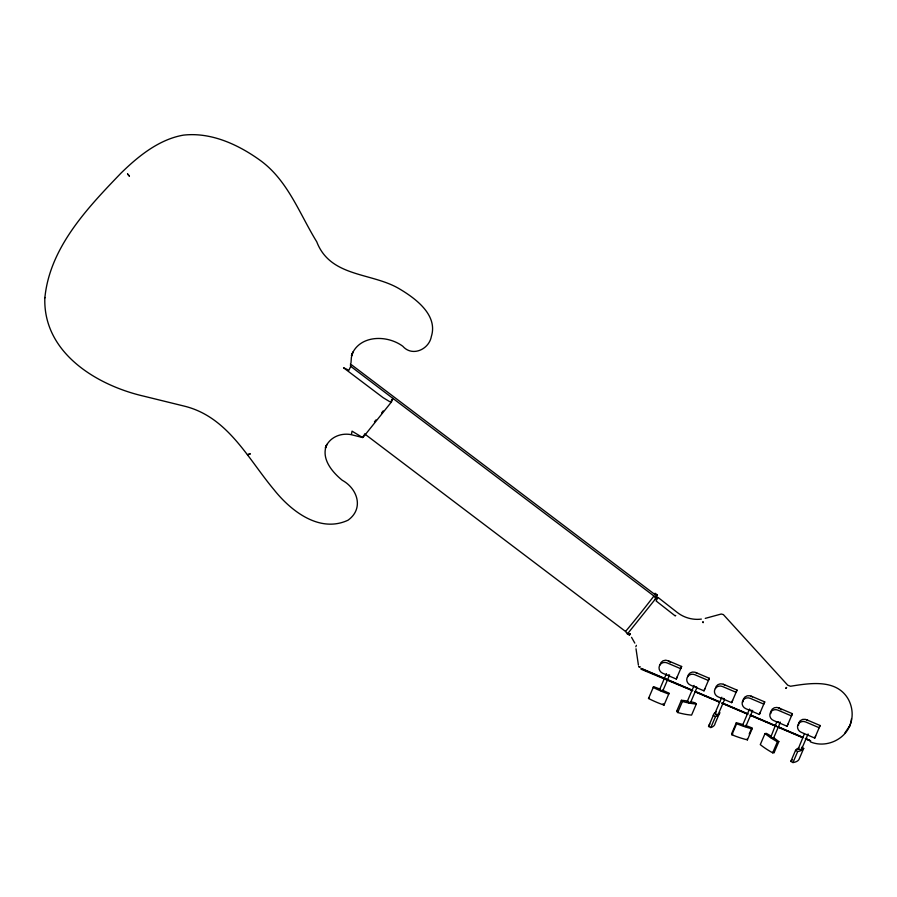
<?xml version="1.0" encoding="UTF-8"?>
<svg xmlns="http://www.w3.org/2000/svg" width="897" height="897" viewBox="0 0 897 897"><rect width="100%" height="100%" fill="white"/><g stroke="black" fill="none" stroke-linecap="round" stroke-linejoin="round"><path stroke-width="1.35" d="M666.437 673.602L659.564 689.692L660.17 690.466L662.726 691.049L669.084 676.192M662.726 691.049L662.121 690.264M694.132 685.409L687.259 701.499L687.864 702.273L690.421 702.844L696.767 687.999M690.421 702.844L688.358 702.553L687.494 701.353M721.827 697.216L714.954 713.306L715.728 714.18L718.082 714.718L724.462 699.806M715.425 713.137C713.788 713.676 718.273 715.795 718.004 714.315M749.522 709.022L742.638 725.112L744.017 726.29L745.811 726.458L752.695 710.368M776.69 722.063L770.658 737.469M770.646 737.469L772.889 738.422L773.18 737.704M804.385 733.869L798.151 749.062M801.2 749.914L798.139 749.062M350.738 366.357L392.931 398.403L391.473 401.934L389.747 401.688L383.142 397.685L343.562 367.792L348.899 370.248L350.738 366.357L350.402 365.034M350.974 363.106L351.377 357.488L352.913 352.061L351.422 355.661C358.744 335.13 386.618 334.278 402.798 346.253C412.239 357.118 429.08 349.471 431.356 336.453C438.229 314.679 414.784 297.838 398.459 288.296C370.831 272.43 330.275 277.128 316.753 241.809C299.609 213.991 288.128 181.093 260.993 160.944C238.894 144.854 211.4 131.949 183.448 135.133C158.702 139.349 137.488 156.964 121.039 173.087C87.536 207.891 49.705 247.55 44.861 297.916M635.805 646.782L636.41 645.313M638.731 666.684L640.211 666.998L638.72 666.65M851.477 718.811C849.594 737.48 827.639 749.141 810.473 741.886M805.472 738.635L810.641 740.844L805.562 738.422M849.123 727.243C853.473 718.531 853.013 708.26 848.562 699.694C837.013 678.603 810.069 683.133 790.515 686.25L787.745 685.218L723.374 614.591L721.21 614.03L705.244 618.381M657.759 597.783L656.144 600.979L675.273 615.959L675.733 615.409M655.976 598.075L655.292 599.129M362.545 437.523L352.039 431.143L351.411 434.709L362.545 437.523L364.047 435.011M364.541 433.845L625.534 631.454L627.407 633.955L628.438 632.665M654.631 594.307L655.079 593.242L657.288 594.913L655.797 598.523L627.407 633.955M662.704 690.286A39.591 12.625 23.2 0 1 669.05 693.291L664.015 705.098A39.591 12.625 23.2 0 1 648.52 698.494L648.823 697.743M660.102 689.176A39.591 12.625 23.2 0 0 653.554 686.687L653.24 687.438A39.591 12.625 23.2 0 0 668.736 694.043L669.05 693.291M664.015 705.098L664.318 704.347A39.591 12.625 23.2 0 0 663.074 703.73M668.074 660.708L681.63 666.482L680.711 668.702L667.155 662.917A5.931 5.629 22.5 0 0 659.474 665.742A5.931 5.629 22.5 0 0 662.704 673.255L676.293 679.04L677.201 676.831M695.769 672.515L709.325 678.289L708.406 680.498L694.85 674.723A5.931 5.629 22.5 0 0 687.169 677.549A5.931 5.629 22.5 0 0 690.398 685.061L703.988 690.847L704.896 688.627M723.464 684.31L737.02 690.096L736.101 692.305L722.545 686.53A5.931 5.629 22.5 0 0 714.864 689.356A5.931 5.629 22.5 0 0 718.093 696.857L731.672 702.654L732.591 700.434M751.159 696.117L764.715 701.903L763.796 704.111L750.24 698.337A5.931 5.629 22.5 0 0 742.559 701.162A5.931 5.629 22.5 0 0 745.788 708.664L759.367 714.461L760.286 712.24M778.854 707.924L792.41 713.698L791.49 715.918L777.934 710.144A5.931 5.629 22.5 0 0 770.254 712.958A5.931 5.629 22.5 0 0 773.483 720.47L787.061 726.267L787.981 724.047M806.549 719.73L820.105 725.505L819.185 727.725L805.629 721.95A5.931 5.629 22.5 0 0 797.949 724.765A5.931 5.629 22.5 0 0 801.178 732.277L814.756 738.074L815.676 735.854M692.495 690.712L641.019 669.184L641.355 668.433L692.663 690.298M648.52 698.494L653.554 686.687M676.293 679.04L681.63 666.482M690.286 701.633A39.591 12.625 23.2 0 1 695.242 702.867L696.307 704.033L691.587 715.088A39.591 12.625 23.2 0 1 677.717 712.532L676.641 711.355L681.361 700.299A39.591 12.625 23.2 0 1 687.909 701.162M677.717 712.532L682.438 701.476L681.361 700.299M703.988 690.847L709.325 678.289M710.805 727.557L715.537 716.501A39.591 12.625 23.2 0 0 719.775 712.532L715.055 723.587A39.591 12.625 23.2 0 1 710.805 727.557L708.563 726.48L713.283 715.425A39.591 12.625 23.2 0 1 716.378 711.893M731.672 702.654L737.02 690.096M745.272 725.381A39.591 12.625 23.2 0 1 751.832 727.848L752.123 728.812L747.403 739.868A39.591 12.625 23.2 0 1 731.907 734.778L731.604 733.802L736.325 722.747A39.591 12.625 23.2 0 1 742.671 724.529M731.907 734.778L736.628 723.722L736.325 722.747M749.197 733.981L751.832 727.848M759.367 714.461L764.715 701.903M771.005 736.089A39.591 12.625 23.2 0 0 766.442 733.41L765.018 733.555L760.286 744.611A39.591 12.625 23.2 0 0 772.676 752.818L774.1 752.673L778.831 741.617A39.591 12.625 23.2 0 0 773.147 737.457M773.506 738.265L780.39 722.175M772.676 752.818L777.407 741.763L778.831 741.617M787.061 726.267L792.41 713.698M801.537 747.279L803.69 748.423L798.969 759.479A39.591 12.625 23.2 0 1 792.97 762.562L790.818 761.418L795.538 750.363A39.591 12.625 23.2 0 1 798.857 747.941M792.97 762.562L797.691 751.507A39.591 12.625 23.2 0 0 803.69 748.423M801.2 750.071L808.085 733.981M814.756 738.074L820.105 725.505M629.481 634.28L628.943 634.65L629.929 633.809M629.01 634.493L629.772 633.977L629.29 634.358M849.773 725.707L844.851 733.062M391.305 400.511L392.931 398.403L653.924 596.012L655.797 598.523M363.083 437.366L391.473 401.934M655.886 596.673L657.288 594.913M655.999 597.043L656.851 595.978L350.413 363.969M669.611 674.959L668.231 674.948M659.564 689.692L660.528 689.591M742.638 725.112L743.254 724.944M770.332 736.908L770.949 736.751M798.027 748.715L798.655 748.558M701.364 619.098C692.865 620.219 684.007 617.741 677.257 612.46L658.129 597.514M350.906 434.585C339.952 432.657 328.986 437.837 325.353 447.984L326.844 444.385C320.756 458.075 331.464 471.452 342.239 480.265C357.544 488.596 364.171 508.655 348.014 520.215C319.713 533.39 290.976 511.099 274.067 489.796C247.841 458.513 227.816 416.914 184.535 406.184L143.598 396.126C96.271 385.172 42.731 352.454 44.85 297.479M696.689 686.923L695.511 686.597M724.384 698.729L723.206 698.393M751.316 710.357L750.497 710.009M779.011 722.163L777.822 721.603M695.231 691.396L719.607 701.79M722.175 702.878L747.829 713.821M750.397 714.909L776.051 725.852M778.618 726.94L802.994 737.334M641.265 668.635L692.574 690.511M695.141 691.609L719.517 701.992M722.085 703.091L747.739 714.023M750.307 715.122L775.961 726.054M778.529 727.153L802.905 737.536M695.063 691.811L719.428 702.194M721.995 703.293L747.649 714.225M750.217 715.324L802.815 737.738M805.383 738.836L810.518 741.023M713.283 715.425L715.537 716.501M795.538 750.363L797.691 751.507M800.595 749.298L801.212 749.914M631.533 637.318L634.807 643.104M747.1 738.904L747.403 739.868M638.417 665.148L636.007 648.778M660.001 664.946A5.931 5.629 22.5 0 1 670.508 662.569M653.924 596.012A102.908 8.712 -52.9 0 1 625.534 631.454M383.198 410.904A102.908 8.712 -52.9 0 1 381.595 412.934M376.011 419.908A102.908 8.712 -52.9 0 1 374.441 421.848M770.792 713.642A5.931 5.629 22.5 0 1 781.287 709.785M687.696 676.742A5.931 5.629 22.5 0 1 697.104 673.288M798.487 725.449A5.931 5.629 22.5 0 1 807.883 720.515M743.097 701.835A5.931 5.629 22.5 0 1 752.493 696.902M715.391 688.548A5.931 5.629 22.5 0 1 724.798 685.095M752.123 728.812A39.591 12.625 23.2 0 1 736.628 723.722M731.604 733.802A39.591 12.625 23.2 0 1 732.838 734.116M696.307 704.033A39.591 12.625 23.2 0 1 682.438 701.476M676.641 711.355A39.591 12.625 23.2 0 1 677.661 711.444M708.563 726.48A39.591 12.625 23.2 0 1 709.875 724.103M777.407 741.763A39.591 12.625 23.2 0 1 765.018 733.555M773.236 751.978A39.591 12.625 23.2 0 1 774.1 752.673M790.818 761.418A39.591 12.625 23.2 0 1 792.556 759.737M629.167 634.751L630.165 634.011L629.189 634.762M629.38 634.941L630.367 634.213L629.436 634.874M786.557 687.506L785.895 688.19L786.557 687.506M127.542 173.94L129.392 176.104L127.542 173.94M250.162 453.927L247.437 454.701L250.151 453.904M702.979 621.868L703.113 622.574L702.979 621.868"/></g></svg>
